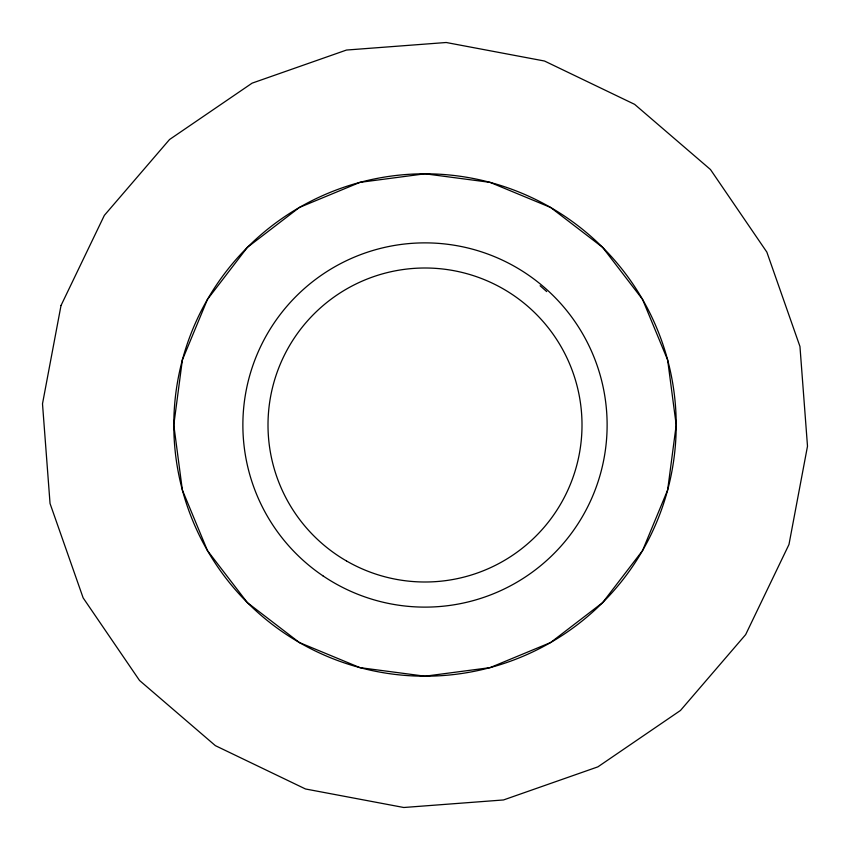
<?xml version="1.0" encoding="UTF-8"?>
<svg xmlns="http://www.w3.org/2000/svg" width="850" height="850" viewBox="0 0 850 850"><rect width="100%" height="100%" fill="white"/><g stroke="black" fill="none" stroke-linecap="round" stroke-linejoin="round"><path stroke-width="1.27" d="M540.122 285.749L546.699 291.582M182.357 359.986L173.793 425L182.357 490.014L207.453 550.598L247.371 602.629L299.402 642.547L359.986 667.643L425 676.207L490.014 667.643L550.598 642.547L602.629 602.629L642.547 550.598L667.643 490.014L676.207 425L667.643 359.986L642.547 299.402L602.629 247.371L550.598 207.453L490.014 182.357L425 173.793L359.986 182.357L299.402 207.453L247.371 247.371L207.453 299.402L182.357 359.986M61.019 305.511L42.5 403.793L50.044 503.508L83.141 597.879L139.528 680.468L215.379 745.652L305.511 788.981L403.793 807.5L503.508 799.956L597.879 766.859L680.468 710.472L745.652 634.621L788.981 544.489L807.5 446.207L799.956 346.492L766.859 252.121L710.472 169.532L634.621 104.348L544.489 61.019L446.207 42.5L346.492 50.044L252.121 83.141L169.532 139.528L104.348 215.379L61.019 305.511M346.502 560.968A157.006 157.006 0 0 0 582.006 425A157.006 157.006 0 0 0 346.502 289.032A157.006 157.006 0 0 0 346.502 560.968M322.915 575.822A182.123 182.123 0 0 0 606.656 438.005A182.123 182.123 0 0 0 345.429 261.173A182.123 182.123 0 0 0 322.915 575.822M299.402 642.547A251.207 251.207 0 0 0 676.207 425A251.207 251.207 0 0 0 299.402 207.453A251.207 251.207 0 0 0 299.402 642.547"/></g></svg>
